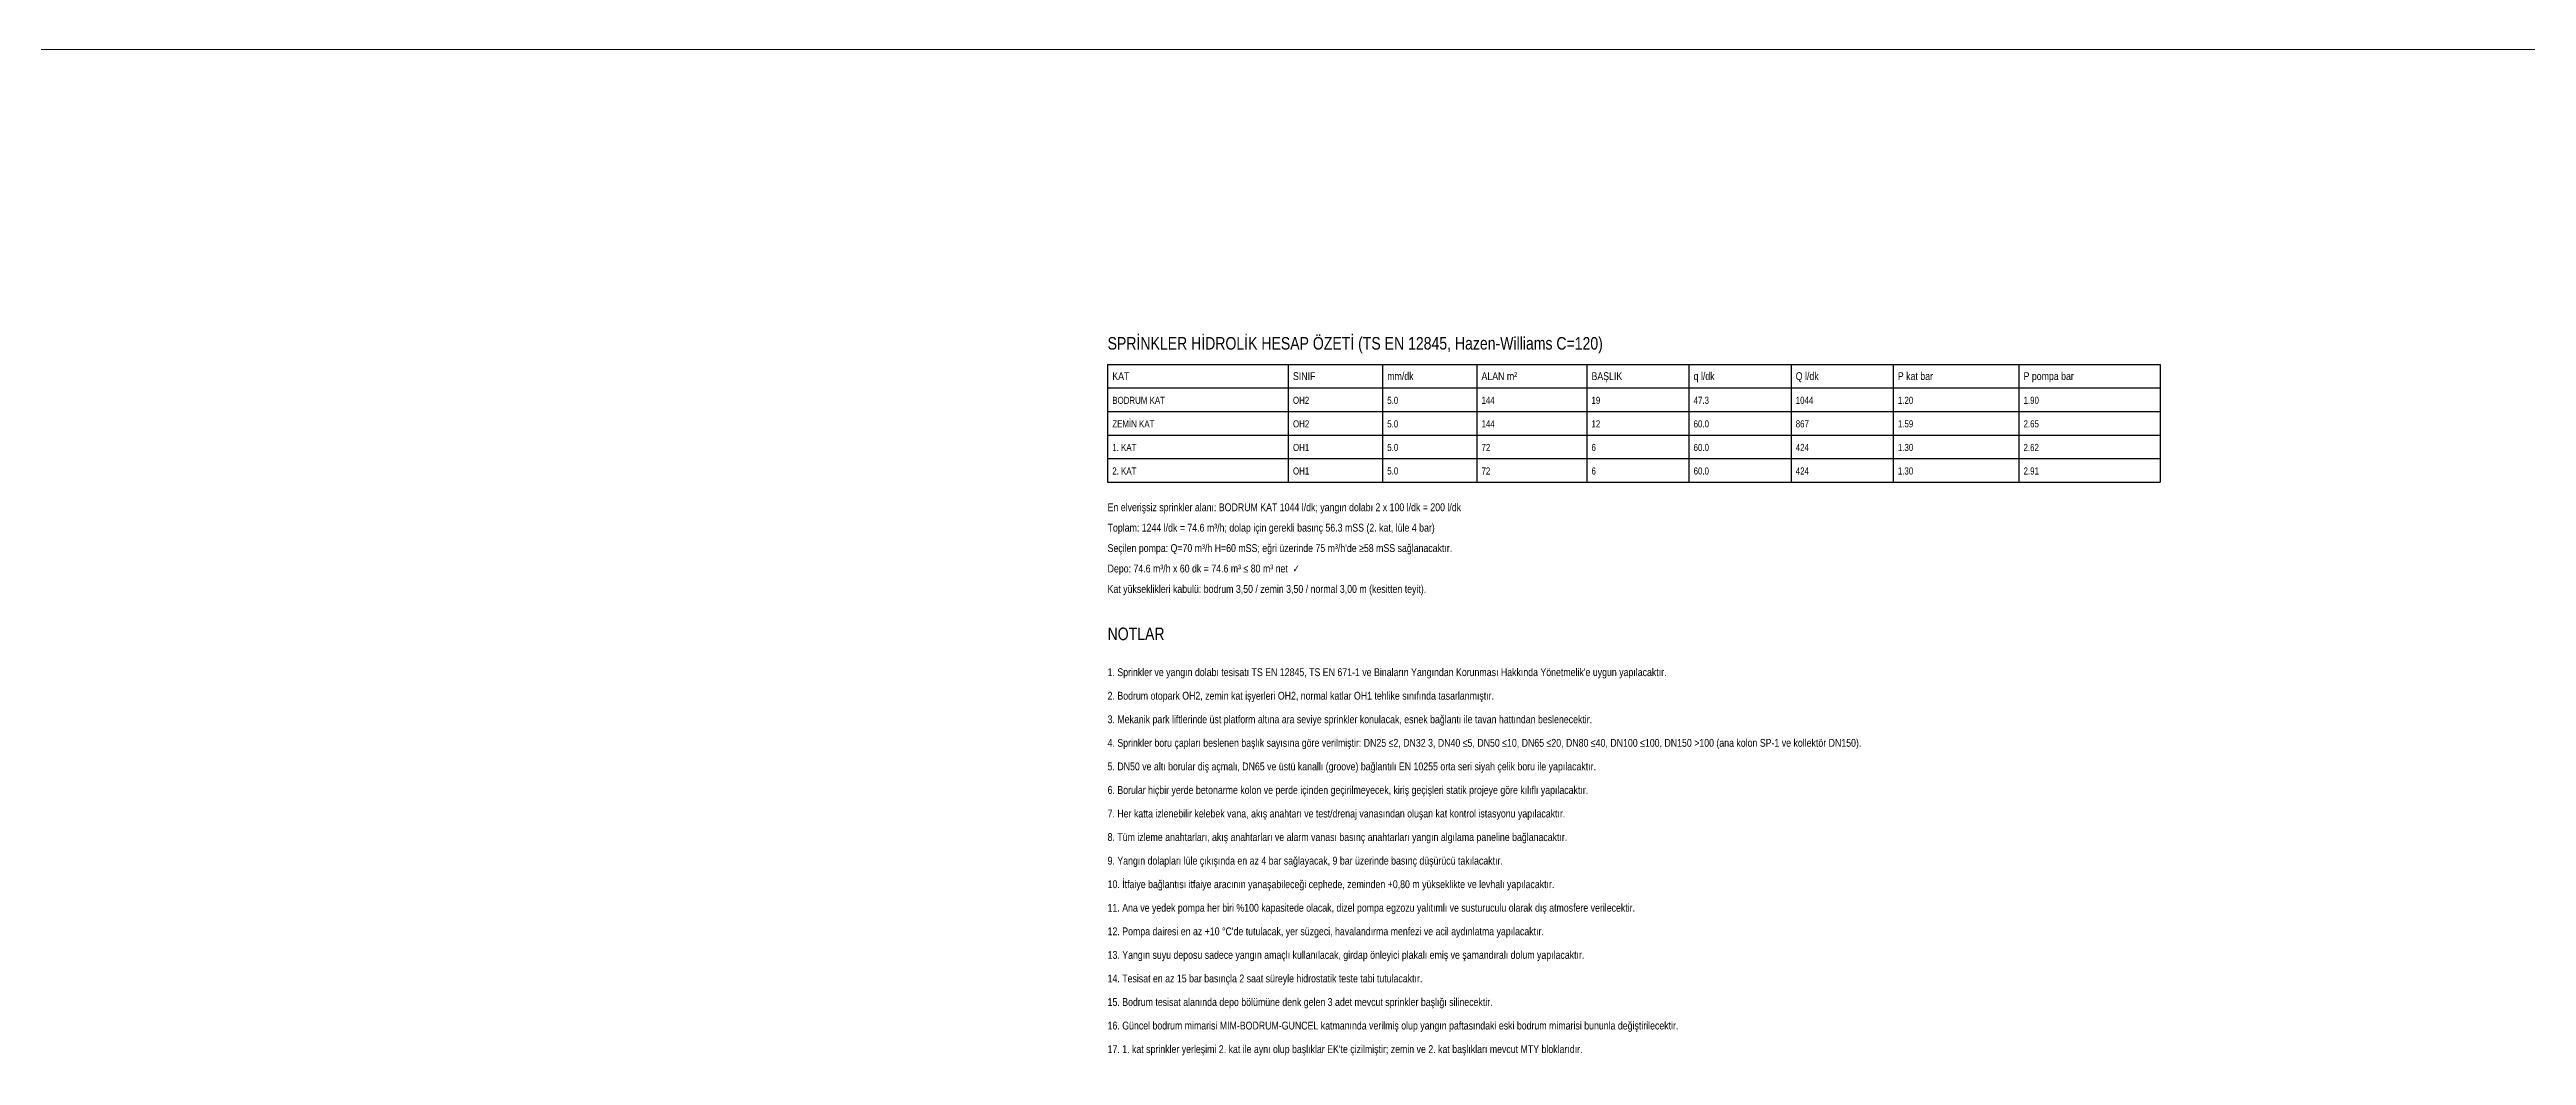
# Model space of a CAD drawing. Header units: centimetres. Extents: x 247996 to 276712, y -458149 to -450648.
# Drawn here: x 267253 to 270406, y -451930 to -450649 of the extents above; entities that cross this region are included whole.
import ezdxf
from ezdxf.enums import TextEntityAlignment as Align

# ---------------------------------------------------------------- set-up
doc = ezdxf.new("R2010")
doc.units = ezdxf.units.CM
doc.layers.add('ANTED', color=144, linetype='Continuous', lineweight=0)
doc.layers.add('MTY-YANGIN-TABLO', color=7, linetype='Continuous')
doc.styles.add('ROTAS', font='arial.ttf')

msp = doc.modelspace()

# ---------------------------------------------------------------- linework, layer by layer
at = {"layer": 'ANTED'}
msp.add_line((276712.4, -450649.1), (248038.8, -450649.1), dxfattribs=at)
at = {"layer": 'MTY-YANGIN-TABLO'}
for points in [[(268600, -451050), (269940, -451050)], [(268600, -451050), (268600, -451200)], [(268830, -451050), (268830, -451200)], [(268950, -451050), (268950, -451200)], [(269070, -451050), (269070, -451200)], [(269210, -451050), (269210, -451200)], [(269340, -451050), (269340, -451200)], [(269470, -451050), (269470, -451200)], [(269600, -451050), (269600, -451200)], [(269760, -451050), (269760, -451200)], [(269940, -451050), (269940, -451200)], [(268600, -451080), (269940, -451080)], [(268600, -451110), (269940, -451110)], [(268600, -451140), (269940, -451140)], [(268600, -451170), (269940, -451170)], [(268600, -451200), (269940, -451200)]]:
    msp.add_lwpolyline(points, dxfattribs=at)

# ---------------------------------------------------------------- texts
at = {"layer": 'MTY-YANGIN-TABLO', "style": 'ROTAS', "width": 0.8}
for s, height, p in [('SPRİNKLER HİDROLİK HESAP ÖZETİ (TS EN 12845, Hazen-Williams C=120)', 16, (268600, -451036)), ('KAT', 10, (268606, -451073)), ('SINIF', 10, (268836, -451073)), ('mm/dk', 10, (268956, -451073)), ('ALAN m²', 10, (269076, -451073)), ('BAŞLIK', 10, (269216, -451073)), ('q l/dk', 10, (269346, -451073)), ('Q l/dk', 10, (269476, -451073)), ('P kat bar', 10, (269606, -451073)), ('P pompa bar', 10, (269766, -451073)), ('BODRUM KAT', 9, (268606, -451103)), ('OH2', 9, (268836, -451103)), ('5.0', 9, (268956, -451103)), ('144', 9, (269076, -451103)), ('19', 9, (269216, -451103)), ('47.3', 9, (269346, -451103)), ('1044', 9, (269476, -451103)), ('1.20', 9, (269606, -451103)), ('1.90', 9, (269766, -451103)), ('ZEMİN KAT', 9, (268606, -451133)), ('OH2', 9, (268836, -451133)), ('5.0', 9, (268956, -451133)), ('144', 9, (269076, -451133)), ('12', 9, (269216, -451133)), ('60.0', 9, (269346, -451133)), ('867', 9, (269476, -451133)), ('1.59', 9, (269606, -451133)), ('2.65', 9, (269766, -451133)), ('1. KAT', 9, (268606, -451163)), ('OH1', 9, (268836, -451163)), ('5.0', 9, (268956, -451163)), ('72', 9, (269076, -451163)), ('6', 9, (269216, -451163)), ('60.0', 9, (269346, -451163)), ('424', 9, (269476, -451163)), ('1.30', 9, (269606, -451163)), ('2.62', 9, (269766, -451163)), ('2. KAT', 9, (268606, -451193)), ('OH1', 9, (268836, -451193)), ('5.0', 9, (268956, -451193)), ('72', 9, (269076, -451193)), ('6', 9, (269216, -451193)), ('60.0', 9, (269346, -451193)), ('424', 9, (269476, -451193)), ('1.30', 9, (269606, -451193)), ('2.91', 9, (269766, -451193)), ('En elverişsiz sprinkler alanı: BODRUM KAT 1044 l/dk; yangın dolabı 2 x 100 l/dk = 200 l/dk', 10, (268600, -451240)), ('Toplam: 1244 l/dk = 74.6 m³/h; dolap için gerekli basınç 56.3 mSS (2. kat, lüle 4 bar)', 10, (268600, -451266)), ("Seçilen pompa: Q=70 m³/h H=60 mSS; eğri üzerinde 75 m³/h'de ≥58 mSS sağlanacaktır.", 10, (268600, -451292)), ('Depo: 74.6 m³/h x 60 dk = 74.6 m³ ≤ 80 m³ net  ✓', 10, (268600, -451318)), ('Kat yükseklikleri kabulü: bodrum 3,50 / zemin 3,50 / normal 3,00 m (kesitten teyit).', 10, (268600, -451344)), ('NOTLAR', 16, (268600, -451406)), ("1. Sprinkler ve yangın dolabı tesisatı TS EN 12845, TS EN 671-1 ve Binaların Yangından Korunması Hakkında Yönetmelik'e uygun yapılacaktır.", 10, (268600, -451450)), ('2. Bodrum otopark OH2, zemin kat işyerleri OH2, normal katlar OH1 tehlike sınıfında tasarlanmıştır.', 10, (268600, -451480)), ('3. Mekanik park liftlerinde üst platform altına ara seviye sprinkler konulacak, esnek bağlantı ile tavan hattından beslenecektir.', 10, (268600, -451510)), ('4. Sprinkler boru çapları beslenen başlık sayısına göre verilmiştir: DN25 ≤2, DN32 3, DN40 ≤5, DN50 ≤10, DN65 ≤20, DN80 ≤40, DN100 ≤100, DN150 >100 (ana kolon SP-1 ve kollektör DN150).', 10, (268600, -451540)), ('5. DN50 ve altı borular diş açmalı, DN65 ve üstü kanallı (groove) bağlantılı EN 10255 orta seri siyah çelik boru ile yapılacaktır.', 10, (268600, -451570)), ('6. Borular hiçbir yerde betonarme kolon ve perde içinden geçirilmeyecek, kiriş geçişleri statik projeye göre kılıflı yapılacaktır.', 10, (268600, -451600)), ('7. Her katta izlenebilir kelebek vana, akış anahtarı ve test/drenaj vanasından oluşan kat kontrol istasyonu yapılacaktır.', 10, (268600, -451630)), ('8. Tüm izleme anahtarları, akış anahtarları ve alarm vanası basınç anahtarları yangın algılama paneline bağlanacaktır.', 10, (268600, -451660)), ('9. Yangın dolapları lüle çıkışında en az 4 bar sağlayacak, 9 bar üzerinde basınç düşürücü takılacaktır.', 10, (268600, -451690)), ('10. İtfaiye bağlantısı itfaiye aracının yanaşabileceği cephede, zeminden +0,80 m yükseklikte ve levhalı yapılacaktır.', 10, (268600, -451720)), ('11. Ana ve yedek pompa her biri %100 kapasitede olacak, dizel pompa egzozu yalıtımlı ve susturuculu olarak dış atmosfere verilecektir.', 10, (268600, -451750)), ("12. Pompa dairesi en az +10 °C'de tutulacak, yer süzgeci, havalandırma menfezi ve acil aydınlatma yapılacaktır.", 10, (268600, -451780)), ('13. Yangın suyu deposu sadece yangın amaçlı kullanılacak, girdap önleyici plakalı emiş ve şamandıralı dolum yapılacaktır.', 10, (268600, -451810)), ('14. Tesisat en az 15 bar basınçla 2 saat süreyle hidrostatik teste tabi tutulacaktır.', 10, (268600, -451840)), ('15. Bodrum tesisat alanında depo bölümüne denk gelen 3 adet mevcut sprinkler başlığı silinecektir.', 10, (268600, -451870)), ('16. Güncel bodrum mimarisi MIM-BODRUM-GUNCEL katmanında verilmiş olup yangın paftasındaki eski bodrum mimarisi bununla değiştirilecektir.', 10, (268600, -451900)), ("17. 1. kat sprinkler yerleşimi 2. kat ile aynı olup başlıklar EK'te çizilmiştir; zemin ve 2. kat başlıkları mevcut MTY bloklarıdır.", 10, (268600, -451930))]:
    msp.add_text(s, height=height, dxfattribs=at).set_placement(p, align=Align.BOTTOM_LEFT)

doc.saveas('drawing.dxf')
